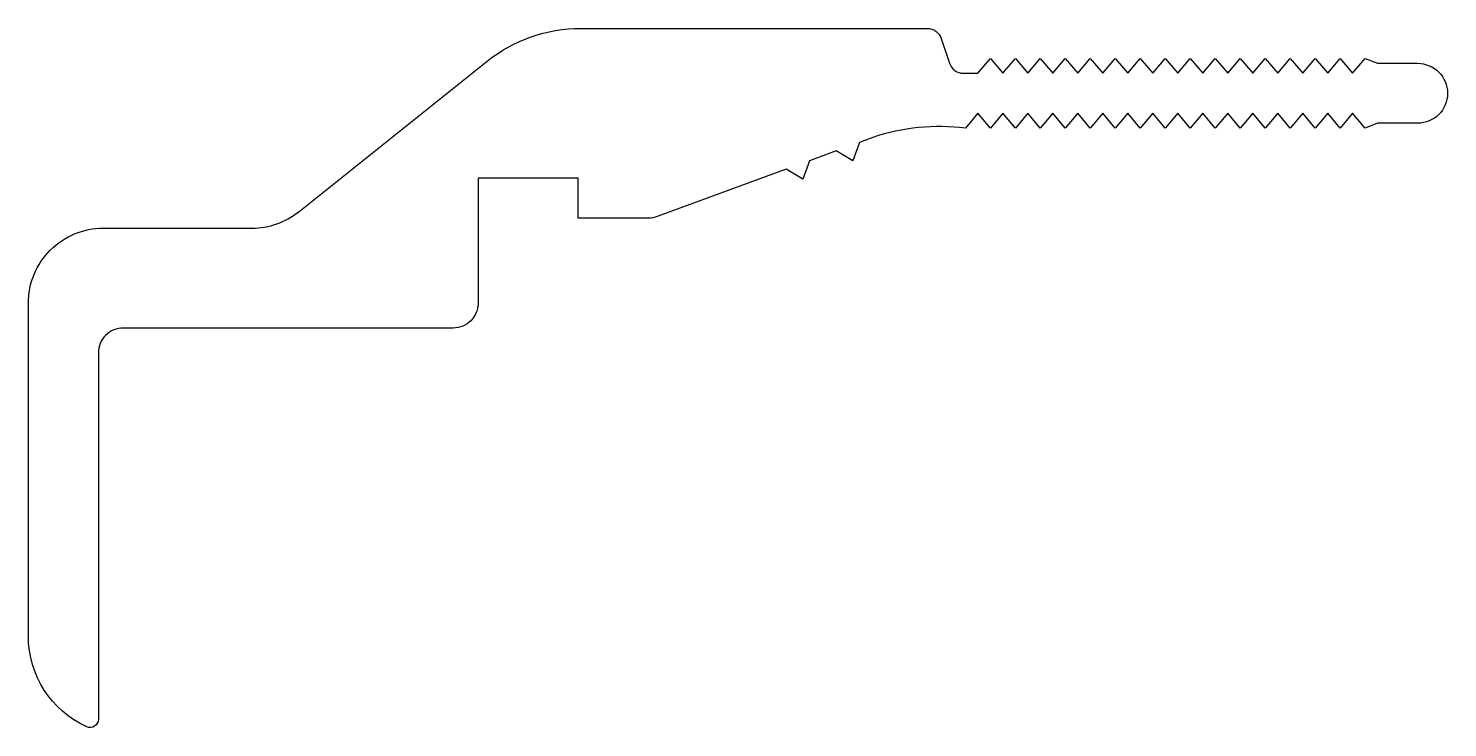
# Model space of a CAD drawing. Extents: x 138.2 to 166.6, y 212.3 to 226.3.
import ezdxf

# ---------------------------------------------------------------- set-up
doc = ezdxf.new("R2010")
doc.units = 0
doc.header["$LTSCALE"] = 15
doc.layers.add('LAYER2', color=2, linetype='CONTINUOUS')

msp = doc.modelspace()

# ---------------------------------------------------------------- linework, layer by layer
at = {"layer": 'LAYER2', "color": 0}
msp.add_lwpolyline([(163.998, 224.297), (163.748, 224.597), (163.498, 224.297), (163.248, 224.597), (162.998, 224.297), (162.748, 224.597), (162.498, 224.297), (162.248, 224.597), (161.998, 224.297), (161.748, 224.597), (161.498, 224.297), (161.248, 224.597), (160.998, 224.297), (160.748, 224.597), (160.498, 224.297), (160.248, 224.597), (159.998, 224.297), (159.748, 224.597), (159.498, 224.297), (159.248, 224.597), (158.998, 224.297), (158.748, 224.597), (158.498, 224.297), (158.248, 224.597), (157.998, 224.297), (157.748, 224.597), (157.498, 224.297), (157.248, 224.597), (156.998, 224.297, 0.115255), (155.147, 224.113), (154.879, 224.015), (154.748, 223.647), (154.41, 223.842), (153.879, 223.647), (153.748, 223.279), (153.41, 223.475), (150.832, 222.528, -0.088239), (150.659, 222.497), (149.248, 222.497), (149.248, 223.297), (147.248, 223.297), (147.248, 220.797, -0.414214), (146.748, 220.297), (140.148, 220.297, 0.414214), (139.648, 219.797), (139.648, 212.462, -0.546521), (139.415, 212.312, -0.293225), (138.248, 214.13), (138.248, 220.797, -0.414214), (139.748, 222.297), (142.722, 222.297, 0.170304), (143.659, 222.626), (147.427, 225.64, -0.170304), (149.301, 226.297), (156.232, 226.297, -0.322823), (156.517, 226.092), (156.68, 225.602, 0.322823), (156.964, 225.397), (157.248, 225.397), (157.498, 225.697), (157.748, 225.397), (157.998, 225.697), (158.248, 225.397), (158.498, 225.697), (158.748, 225.397), (158.998, 225.697), (159.248, 225.397), (159.498, 225.697), (159.748, 225.397), (159.998, 225.697), (160.248, 225.397), (160.498, 225.697), (160.748, 225.397), (160.998, 225.697), (161.248, 225.397), (161.498, 225.697), (161.748, 225.397), (161.998, 225.697), (162.248, 225.397), (162.498, 225.697), (162.748, 225.397), (162.998, 225.697), (163.248, 225.397), (163.498, 225.697), (163.748, 225.397), (163.998, 225.697), (164.248, 225.397), (164.498, 225.697), (164.748, 225.397), (164.998, 225.697), (165.248, 225.597), (166.048, 225.597, -1), (166.048, 224.397), (165.248, 224.397), (164.998, 224.297), (164.748, 224.597), (164.498, 224.297), (164.248, 224.597)], format="xyb", close=True, dxfattribs=at)

doc.saveas('drawing.dxf')
